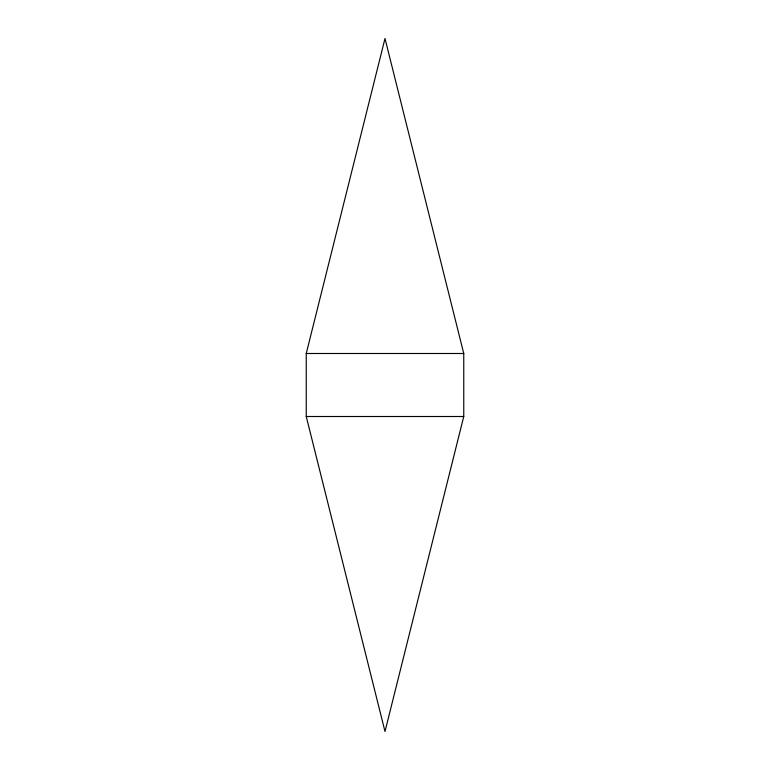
<?xml version="1.0" encoding="UTF-8"?>
<svg xmlns="http://www.w3.org/2000/svg" width="770" height="770" viewBox="0 0 770 770"><rect width="100%" height="100%" fill="white"/><g stroke="black" fill="none" stroke-linecap="round" stroke-linejoin="round"><path stroke-width="1.16" d="M306.248 353.497L385 38.5L463.752 353.497L463.752 416.503L385 731.5L306.248 416.503L306.248 353.497L463.752 353.497M306.248 416.503L463.752 416.503"/></g></svg>
